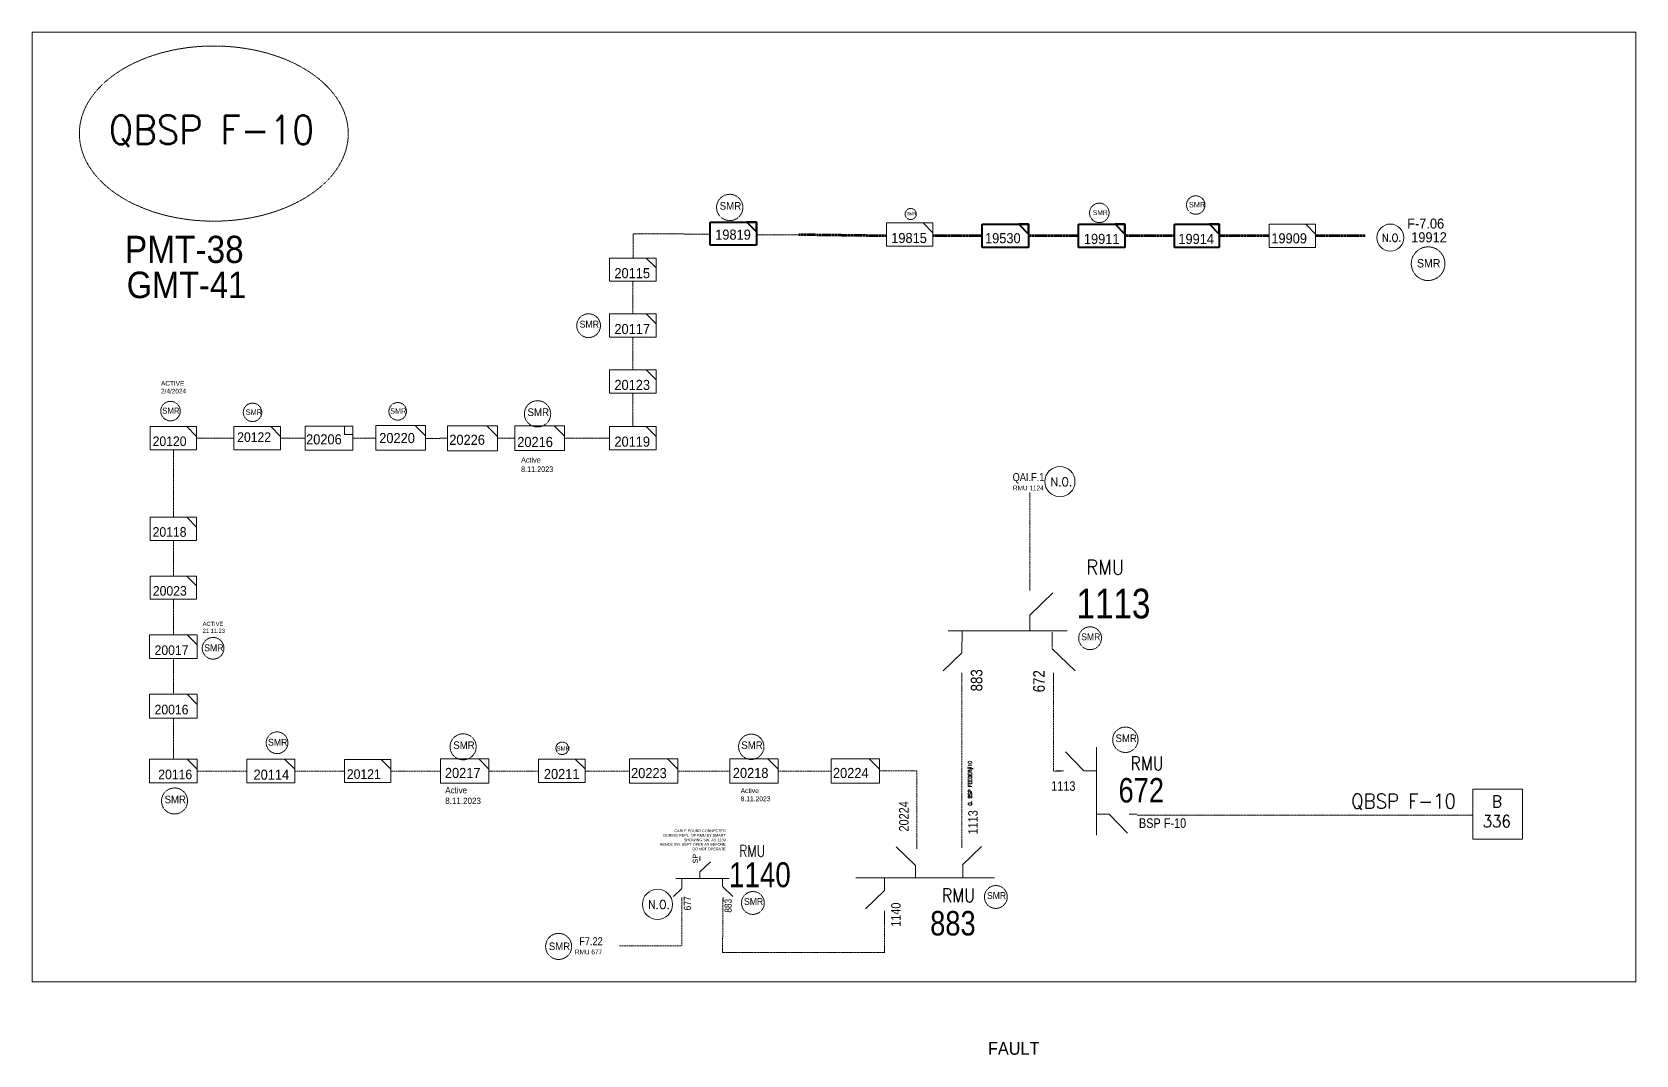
# Model space of a CAD drawing. Header units: metres. Extents: x 65984 to 144644, y -19036 to 23726.
# Drawn here: x 86634 to 88026, y 4047 to 4935 of the extents above; entities that cross this region are included whole.
import ezdxf
from ezdxf.enums import TextEntityAlignment as Align

# ---------------------------------------------------------------- set-up
doc = ezdxf.new("R2010")
doc.units = ezdxf.units.M
doc.header["$MEASUREMENT"] = 0
for name, pattern in [('DGN Style 2', [0.023128, 0, -0.023128]), ('DGN Style 3', [0.013877, 0, -0.013877]), ('DGN Style 7', [2, 0.9, -0.4, 0.3, -0.4])]:
    doc.linetypes.add(name, pattern=pattern)
doc.layers.get('0').update_dxf_attribs({"color": 95, "lineweight": 40})
for name, color, linetype, lineweight in [('d_eos', 111, 'Continuous', 40), ('d_eos no', 121, 'Continuous', 40), ('d_tf no', 6, 'Continuous', 40), ('d_ug cable', 95, 'Continuous', 40), ('d_ug main line', 95, 'Continuous', 40), ('d_unit sub', 7, 'Continuous', 40), ('fedr no', 95, 'Continuous', 40), ('GRID STATION  04', 7, 'Continuous', 40), ('Level 37', 7, 'Continuous', 0), ('O H MAIN FEEDER', 4, 'Continuous', 100), ('SW N O', 114, 'Continuous', 30)]:
    doc.layers.add(name, color=color, linetype=linetype, lineweight=lineweight)
doc.styles.add('NASKHF', font='naskhf.shx', dxfattribs={"height": 8})
doc.styles.add('Style-Arial', font='arial.ttf')
doc.styles.add('Style-msdefault', font='msdefault.shx')
doc.styles.add('Style-simplex', font='simplex.shx')
doc.styles.add('Style-STANDARD', font='STANDARD.shx')

# ---------------------------------------------------------------- blocks, each defined once
blk = doc.blocks.new('*U1440')
at = {"layer": 'd_unit sub', "color": 191, "linetype": 'Continuous', "lineweight": 13}
for p, q in [((-9.2, 4.59), (9.19, 4.59)), ((-9.2, -4.61), (-9.2, 4.59)), ((5.97, 4.59), (9.19, 4.59)), ((5.97, 1.37), (5.97, 4.59)), ((9.19, 1.37), (5.97, 1.37)), ((9.19, 4.59), (9.19, 1.37)), ((9.19, 4.59), (9.19, -4.61)), ((9.19, -4.61), (-9.2, -4.61))]:
    blk.add_line(p, q, dxfattribs=at)
blk = doc.blocks.new('*U1014')
at = {"layer": 'd_unit sub', "color": 2, "linetype": 'Continuous', "lineweight": 13}
for p, q in [((-9.2, 4.61), (9.19, 4.61)), ((-9.2, -4.58), (-9.2, 4.61)), ((9.19, 0.73), (5.31, 4.61)), ((5.97, 4.61), (9.19, 4.61)), ((9.19, 4.61), (9.19, 1.4)), ((9.19, 4.61), (9.19, -4.58)), ((9.19, -4.58), (-9.2, -4.58))]:
    blk.add_line(p, q, dxfattribs=at)
blk = doc.blocks.new('*U1295')
at = {"layer": 'd_eos', "color": 2, "linetype": 'Continuous', "lineweight": 13, "ltscale": 0.849632}
for p, q in [((0, 16.15), (0, -16.17)), ((4.65, 8.41), (11.45, 15.41)), ((0, 8.41), (4.65, 8.41)), ((12.09, 8.41), (14.92, 8.41)), ((-12.09, -7.45), (-14.92, -7.45)), ((-4.65, -7.45), (-11.44, -14.45)), ((0, -7.45), (-4.65, -7.45))]:
    blk.add_line(p, q, dxfattribs=at)
blk = doc.blocks.new('*U1409')
at = {"layer": 'd_unit sub', "color": 191, "linetype": 'Continuous', "lineweight": 13}
for p, q in [((-9.2, 4.61), (9.19, 4.61)), ((-9.2, -4.58), (-9.2, 4.61)), ((9.19, 0.73), (5.31, 4.61)), ((5.97, 4.61), (9.19, 4.61)), ((9.19, 4.61), (9.19, 1.4)), ((9.19, 4.61), (9.19, -4.58)), ((9.19, -4.58), (-9.2, -4.58))]:
    blk.add_line(p, q, dxfattribs=at)
blk = doc.blocks.new('*U3306')
at = {"layer": 'd_unit sub', "color": 191, "linetype": 'Continuous', "lineweight": 13}
for p, q in [((-9.2, 4.59), (9.19, 4.59)), ((-9.2, -4.6), (-9.2, 4.59)), ((9.19, 0.71), (5.31, 4.59)), ((5.97, 4.59), (9.19, 4.59)), ((9.19, 4.59), (9.19, 1.38)), ((9.19, 4.59), (9.19, -4.6)), ((9.19, -4.6), (-9.2, -4.6))]:
    blk.add_line(p, q, dxfattribs=at)
at = {"layer": 'd_unit sub', "color": 191, "linetype": 'Continuous', "lineweight": 13, "flags": 128}
blk.add_lwpolyline([(9.19, 0.71), (9.19, 4.59), (5.31, 4.59)], close=True, dxfattribs=at)
blk = doc.blocks.new('*U3375')
at = {"layer": 'd_unit sub', "color": 120, "linetype": 'Continuous', "lineweight": 13}
for p, q in [((-9.2, 4.59), (9.19, 4.59)), ((-9.2, -4.6), (-9.2, 4.59)), ((9.19, 0.71), (5.31, 4.59)), ((5.97, 4.59), (9.19, 4.59)), ((9.19, 4.59), (9.19, 1.38)), ((9.19, 4.59), (9.19, -4.6)), ((9.19, -4.6), (-9.2, -4.6))]:
    blk.add_line(p, q, dxfattribs=at)
at = {"layer": 'd_unit sub', "color": 120, "linetype": 'Continuous', "lineweight": 13, "flags": 128}
blk.add_lwpolyline([(9.19, 0.71), (9.19, 4.59), (5.31, 4.59)], close=True, dxfattribs=at)
blk = doc.blocks.new('*U2445')
at = {"layer": 'd_unit sub', "color": 2, "linetype": 'Continuous', "lineweight": 13}
for p, q in [((-9.2, 4.59), (9.19, 4.59)), ((-9.2, -4.6), (-9.2, 4.59)), ((9.19, 0.71), (5.31, 4.59)), ((5.97, 4.59), (9.19, 4.59)), ((9.19, 4.59), (9.19, 1.38)), ((9.19, 4.59), (9.19, -4.6)), ((9.19, -4.6), (-9.2, -4.6))]:
    blk.add_line(p, q, dxfattribs=at)
at = {"layer": 'd_unit sub', "color": 2, "linetype": 'Continuous', "lineweight": 13, "flags": 128}
blk.add_lwpolyline([(9.19, 0.71), (9.19, 4.59), (5.31, 4.59)], close=True, dxfattribs=at)
blk = doc.blocks.new('*U2170')
at = {"layer": 'd_unit sub', "color": 2, "linetype": 'Continuous', "lineweight": 40}
for p, q in [((-9.2, 4.59), (9.19, 4.59)), ((-9.2, -4.6), (-9.2, 4.59)), ((9.19, 0.71), (5.31, 4.59)), ((5.97, 4.59), (9.19, 4.59)), ((9.19, 4.59), (9.19, 1.38)), ((9.19, 4.59), (9.19, -4.6)), ((9.19, -4.6), (-9.2, -4.6))]:
    blk.add_line(p, q, dxfattribs=at)
at = {"layer": 'd_unit sub', "color": 2, "linetype": 'Continuous', "lineweight": 40, "flags": 128}
blk.add_lwpolyline([(9.19, 0.71), (9.19, 4.59), (5.31, 4.59)], close=True, dxfattribs=at)
blk = doc.blocks.new('*U3376')
at = {"layer": 'd_unit sub', "color": 2, "linetype": 'Continuous', "lineweight": 40}
for p, q in [((-8.47, 4.59), (9.19, 4.59)), ((-8.47, -4.6), (-8.47, 4.59)), ((9.19, 0.71), (5.31, 4.59)), ((5.97, 4.59), (9.19, 4.59)), ((9.19, 4.59), (9.19, 1.38)), ((9.19, 4.59), (9.19, -4.6)), ((9.19, -4.6), (-8.47, -4.6))]:
    blk.add_line(p, q, dxfattribs=at)
at = {"layer": 'd_unit sub', "color": 2, "linetype": 'Continuous', "lineweight": 40, "flags": 128}
blk.add_lwpolyline([(9.19, 0.71), (9.19, 4.59), (5.31, 4.59)], close=True, dxfattribs=at)
blk = doc.blocks.new('*U2219')
at = {"layer": 'd_unit sub', "color": 191, "linetype": 'Continuous', "lineweight": 40}
for p, q in [((-9.2, 4.59), (9.19, 4.59)), ((-9.2, -4.6), (-9.2, 4.59)), ((9.19, 0.71), (5.31, 4.59)), ((5.97, 4.59), (9.19, 4.59)), ((9.19, 4.59), (9.19, 1.38)), ((9.19, 4.59), (9.19, -4.6)), ((9.19, -4.6), (-9.2, -4.6))]:
    blk.add_line(p, q, dxfattribs=at)
at = {"layer": 'd_unit sub', "color": 191, "linetype": 'Continuous', "lineweight": 40, "flags": 128}
blk.add_lwpolyline([(9.19, 0.71), (9.19, 4.59), (5.31, 4.59)], close=True, dxfattribs=at)
blk = doc.blocks.new('*U4131')
at = {"layer": 'SW N O', "color": 3, "lineweight": 13, "ltscale": 0.488306}
blk.add_circle((0, 0), 16.8, dxfattribs=at)
at = {"layer": 'SW N O', "color": 3, "lineweight": 13, "style": 'Style-STANDARD'}
blk.add_text('N.O.', height=9.6, dxfattribs=at).set_placement((1.7, -0.2), align=Align.MIDDLE_CENTER)

msp = doc.modelspace()

# ---------------------------------------------------------------- linework, layer by layer
at = {"layer": 'd_eos', "color": 7, "linetype": 'Continuous', "lineweight": 13, "ltscale": 1.831994}
for p, q in [((87500, 4450.2), (87500, 4458.3)), ((87500, 4428.8), (87520.1, 4448.4)), ((87500, 4415.5), (87500, 4428.8)), ((87429.2, 4415.2), (87532.4, 4415.4)), ((87519.5, 4414.1), (87519.5, 4400.8)), ((87519.3, 4400.1), (87539.4, 4380.6)), ((87520.5, 4379), (87520.5, 4370.9))]:
    msp.add_line(p, q, dxfattribs=at)
at = {"layer": 'd_eos', "color": 7, "linetype": 'Continuous', "lineweight": 13, "ltscale": 1.483915}
for p, q in [((87441.2, 4396.4), (87441.3, 4415.3)), ((87441.1, 4396.3), (87424.8, 4380.5)), ((87441.1, 4379), (87441.1, 4372.5))]:
    msp.add_line(p, q, dxfattribs=at)
at = {"layer": 'd_eos', "color": 2, "linetype": 'Continuous', "lineweight": 13, "ltscale": 1.505175}
for p, q in [((87401.9, 4226.3), (87401.9, 4233)), ((87441.1, 4227), (87441.1, 4233.7)), ((87400.7, 4212), (87384.2, 4228)), ((87441.6, 4212.2), (87458.1, 4228.2)), ((87401, 4201), (87401, 4212)), ((87441.9, 4201.2), (87441.9, 4212.2)), ((87349.2, 4201), (87469.4, 4201)), ((87374, 4201), (87374, 4190)), ((87374, 4190), (87357.5, 4174))]:
    msp.add_line(p, q, dxfattribs=at)
at = {"layer": 'd_eos', "color": 7, "linetype": 'Continuous', "lineweight": 13, "ltscale": 0.824397}
for p, q in [((87213.8, 4215.8), (87213.8, 4219.5)), ((87213.8, 4206.2), (87222.8, 4215)), ((87213.8, 4200.2), (87213.8, 4206.2)), ((87192.7, 4200.3), (87239.1, 4200.4)), ((87233.2, 4193.5), (87242.3, 4184.8)), ((87233.3, 4199.8), (87233.3, 4193.8)), ((87233.8, 4184), (87233.8, 4180.4))]:
    msp.add_line(p, q, dxfattribs=at)
at = {"layer": 'd_eos', "color": 7, "linetype": 'Continuous', "lineweight": 13, "ltscale": 0.667762}
for p, q in [((87198, 4191.8), (87190.7, 4184.7)), ((87198, 4191.9), (87198.1, 4200.3)), ((87198, 4184), (87198, 4181.1))]:
    msp.add_line(p, q, dxfattribs=at)
at = {"layer": 'd_eos', "color": 7, "linetype": 'Continuous', "lineweight": 13, "ltscale": 1.505175}
msp.add_line((87374, 4172.5), (87374, 4165.8), dxfattribs=at)
at = {"layer": 'd_ug cable', "color": 191, "linetype": 'DGN Style 3', "lineweight": 13}
for p, q in [((87155.7, 4759.8), (87222, 4759.6)), ((87155.7, 4759.8), (87155.7, 4738.2)), ((87155.5, 4690.3), (87155.5, 4718.6)), ((87155.5, 4641.8), (87155.5, 4670.1)), ((87155.5, 4592.6), (87155.5, 4621.6)), ((86776.9, 4582.5), (86809.3, 4582.5)), ((86756.7, 4462.9), (86756.7, 4493.7)), ((86756.7, 4411.9), (86756.7, 4442.7)), ((86756.7, 4360.3), (86756.7, 4391.2))]:
    msp.add_line(p, q, dxfattribs=at)
at = {"layer": 'd_ug cable', "color": 191, "linetype": 'DGN Style 3', "lineweight": 13, "flags": 128}
for points in [[(87262.3, 4757.1), (87262.9, 4759), (87299.4, 4759)], [(86849.7, 4582.5), (86871.1, 4582.5)], [(86912.5, 4582.5), (86932.4, 4582.5)], [(86975.6, 4582.3), (86994.8, 4582.4)], [(87038, 4582.5), (87053.1, 4582.5)], [(87096.3, 4582.5), (87135.3, 4582.5)], [(86756.7, 4572.4), (86756.7, 4513.9)], [(86756.7, 4339.6), (86756.7, 4304.1)], [(87233.4, 4136.1), (87374.1, 4136.1)]]:
    msp.add_lwpolyline(points, dxfattribs=at)
at = {"layer": 'd_ug cable', "color": 191, "linetype": 'DGN Style 3', "lineweight": 100, "flags": 128}
for points in [[(87375, 4758), (87299.4, 4759)], [(87458.6, 4758), (87415.4, 4758)], [(87542.2, 4758), (87499, 4758)], [(87625.7, 4758), (87582.5, 4758)], [(87707.7, 4758), (87664.5, 4758)], [(87791.3, 4758), (87748.1, 4758)]]:
    msp.add_lwpolyline(points, dxfattribs=at)
at = {"layer": 'd_ug cable', "color": 2, "linetype": 'DGN Style 3', "lineweight": 13}
for centre, radius in [((87239.6, 4782.7), 11.4), ((87644.1, 4784.8), 8.02), ((87396.7, 4777), 4.85), ((87560.4, 4778), 8.47), ((87845.8, 4733.9), 14.6), ((87117.1, 4680.1), 10.3), ((86754.2, 4606), 8.47), ((86825.4, 4604.9), 8.02), ((86951.4, 4605.8), 7.63), ((87072.8, 4603.6), 11.4), ((87552.4, 4408.9), 9.91), ((86791.2, 4400.2), 9.42), ((87583, 4320.8), 11), ((86846.7, 4318.2), 9.42), ((87008.2, 4314.7), 11.3), ((87094.2, 4313.4), 5.45), ((87258.3, 4314.7), 11), ((86757.7, 4267.7), 11.3), ((87470.6, 4184.4), 9.91), ((87259.7, 4179.2), 9.91), ((87091.1, 4141.5), 11.3)]:
    msp.add_circle(centre, radius, dxfattribs=at)
at = {"layer": 'd_ug main line', "color": 5, "linetype": 'DGN Style 2', "lineweight": 13}
msp.add_line((87884.5, 4255.3), (87593.1, 4255.3), dxfattribs=at)
at = {"layer": 'd_ug main line', "color": 191, "linetype": 'DGN Style 7', "lineweight": 13, "flags": 128}
for points in [[(87500.2, 4458.6), (87500.2, 4535.6)], [(87441.1, 4233.7), (87441.1, 4372.2)], [(87520.5, 4293.7), (87520.5, 4370.7)], [(86820.5, 4293.7), (86777.4, 4293.7)], [(86905.1, 4293.7), (86862, 4293.7)], [(86988.6, 4293.7), (86945.5, 4293.7)], [(87073.7, 4293.7), (87030.6, 4293.7)], [(87152.6, 4293.7), (87114.1, 4293.7)], [(87239.7, 4293.7), (87194.6, 4293.7)], [(87327.6, 4293.7), (87281.6, 4293.7)], [(87401.9, 4233), (87401.9, 4293.8), (87369.6, 4293.8)], [(87526.6, 4293.7), (87520.5, 4293.7)], [(87197.9, 4183.3), (87197.9, 4141.9)], [(87233.7, 4182.7), (87233.4, 4136.1)], [(87374, 4169), (87374, 4136.1)], [(87143.9, 4141.9), (87197.9, 4141.9)]]:
    msp.add_lwpolyline(points, dxfattribs=at)
at = {"layer": 'fedr no', "color": 82, "linetype": 'DGN Style 3', "lineweight": 13, "true_color": 0x1dc70e}
msp.add_ellipse((86791.8, 4846.8), major_axis=(116.7, 0), ratio=0.651175, dxfattribs=at)
at = {"layer": 'GRID STATION  04', "color": 121, "linetype": 'Continuous', "lineweight": 13, "ltscale": 1.388671, "flags": 128}
msp.add_lwpolyline([(87927.8, 4234.7), (87884.5, 4234.7), (87884.5, 4278), (87927.8, 4278)], close=True, dxfattribs=at)
at = {"layer": 'O H MAIN FEEDER', "color": 140, "lineweight": 13, "ltscale": 0.498271, "flags": 128}
msp.add_lwpolyline([(86634.1, 4934.9), (88026.2, 4934.9), (88026.2, 4110.8), (86634.1, 4110.8)], close=True, dxfattribs=at)

# ---------------------------------------------------------------- block references
at = {"layer": 'd_eos', "color": 2, "linetype": 'Continuous', "lineweight": 13, "ltscale": 1.505175, "extrusion": (0, 0, -1), "xscale": 2.357947691000001, "yscale": 2.357947691000001, "zscale": 2.357947691000001, "rotation": 180}
msp.add_blockref('*U1295', (-87557.9, 4276.2), dxfattribs=at)
at = {"layer": 'd_unit sub', "color": 2, "linetype": 'Continuous', "lineweight": 40, "xscale": 2.195249300321001, "yscale": 2.195249300321001, "zscale": 2.195249300321001}
for name, p in [('*U2170', (87242.7, 4760)), ('*U2170', (87562.4, 4758)), ('*U3376', (87644.3, 4758))]:
    msp.add_blockref(name, p, dxfattribs=at)
at = {"layer": 'd_unit sub', "color": 2, "linetype": 'Continuous', "lineweight": 13}
for name, p, xscale, yscale, zscale in [('*U2445', (87395.8, 4759.2), 2.195249300321001, 2.195249300321001, 2.195249300321001), ('*U2445', (87155.5, 4680.2), 2.195249300321001, 2.195249300321001, 2.195249300321001), ('*U2445', (87155.5, 4631.7), 2.195249300321001, 2.195249300321001, 2.195249300321001), ('*U2445', (86756.7, 4582.5), 2.195249300321001, 2.195249300321001, 2.195249300321001), ('*U2445', (86829.5, 4582.5), 2.195249300321001, 2.195249300321001, 2.195249300321001), ('*U2445', (86954, 4582.8), 2.351298454408411, 2.351298454408411, 2.351298454408411), ('*U1014', (86756.7, 4401.5), 2.253009937085372, 2.253009937085372, 2.253009937085372), ('*U1014', (86756.7, 4293.7), 2.253009937085372, 2.253009937085372, 2.253009937085372), ('*U1014', (86841.3, 4293.7), 2.253009937085372, 2.253009937085372, 2.253009937085372), ('*U1014', (87093.9, 4293.9), 2.195249300321001, 2.195249300321001, 2.195249300321001)]:
    msp.add_blockref(name, p, dxfattribs=dict(at, xscale=xscale, yscale=yscale, zscale=zscale))
at = {"layer": 'd_unit sub', "color": 191, "linetype": 'Continuous', "lineweight": 40, "xscale": 2.195249300321001, "yscale": 2.195249300321001, "zscale": 2.195249300321001}
msp.add_blockref('*U2219', (87478.8, 4758), dxfattribs=at)
at = {"layer": 'd_unit sub', "color": 191, "linetype": 'Continuous', "lineweight": 13}
for name, p, xscale, yscale, zscale in [('*U3306', (87727.9, 4758), 2.195249300321001, 2.195249300321001, 2.195249300321001), ('*U3306', (87155.5, 4728.7), 2.195249300321001, 2.195249300321001, 2.195249300321001), ('*U1440', (86891.8, 4582.6), 2.251735213443727, 2.251735213443727, 2.251735213443727), ('*U3306', (87016.4, 4582.4), 2.351298454409044, 2.351298454409044, 2.351298454409044), ('*U3306', (87155.5, 4582.5), 2.195249300321001, 2.195249300321001, 2.195249300321001), ('*U3306', (86756.7, 4503.8), 2.195249300321001, 2.195249300321001, 2.195249300321001), ('*U3306', (86756.7, 4452.8), 2.195249300321001, 2.195249300321001, 2.195249300321001), ('*U1409', (86756.7, 4349.9), 2.253009937085372, 2.253009937085372, 2.253009937085372), ('*U3306', (86925.3, 4293.7), 2.195249300321001, 2.195249300321001, 2.195249300321001), ('*U3306', (87173.6, 4293.7), 2.281184688389686, 2.281184688389686, 2.281184688389686), ('*U3306', (87348.6, 4293.7), 2.281184688389686, 2.281184688389686, 2.281184688389686)]:
    msp.add_blockref(name, p, dxfattribs=dict(at, xscale=xscale, yscale=yscale, zscale=zscale))
at = {"layer": 'd_unit sub', "color": 120, "linetype": 'Continuous', "lineweight": 13}
for p, xscale, yscale, zscale in [((87074.7, 4582.5), 2.351298454409044, 2.351298454409044, 2.351298454409044), ((87009.6, 4293.7), 2.281184688389686, 2.281184688389686, 2.281184688389686), ((87260.6, 4293.7), 2.281184688389686, 2.281184688389686, 2.281184688389686)]:
    msp.add_blockref('*U3375', p, dxfattribs=dict(at, xscale=xscale, yscale=yscale, zscale=zscale))
at = {"layer": 'SW N O', "color": 3, "lineweight": 13}
for p, xscale, yscale, zscale in [((87813, 4756.5), 0.7020701761754967, 0.7020701761754967, 0.7020701761754967), ((87526.2, 4544.8), 0.7800779735283296, 0.7800779735283296, 0.7800779735283296), ((87176.9, 4178), 0.7800779735283296, 0.7800779735283296, 0.7800779735283296)]:
    msp.add_blockref('*U4131', p, dxfattribs=dict(at, xscale=xscale, yscale=yscale, zscale=zscale))

# ---------------------------------------------------------------- texts
at = {"color": 7, "linetype": 'Continuous', "lineweight": 13, "style": 'Style-STANDARD', "width": 0.857143}
msp.add_text('Q. BSP FEEDER#10', height=3.296, rotation=90, dxfattribs=at).set_placement((87448.2, 4283.1), align=Align.MIDDLE_CENTER)
at = {"layer": 'd_eos no', "color": 7, "linetype": 'Continuous', "lineweight": 13, "style": 'Style-Arial', "width": 0.88}
for s, height, p in [('PMT-38', 23.57, (86714.7, 4758.1)), ('GMT-41', 22.99, (86716.2, 4727))]:
    msp.add_text(s, height=height, dxfattribs=at).set_placement(p, align=Align.TOP_LEFT)
at = {"layer": 'd_eos no', "color": 2, "linetype": 'Continuous', "lineweight": 13, "ltscale": 1.62, "style": 'Style-msdefault', "width": 0.833333}
msp.add_text('1113', height=25.83, dxfattribs=at).set_placement((87540.7, 4426.1))
at = {"layer": 'd_eos no', "color": 2, "linetype": 'Continuous', "lineweight": 13, "style": 'Style-msdefault', "width": 0.833333}
for s, p in [('672', (87577.1, 4266.4)), ('883', (87413.6, 4151))]:
    msp.add_text(s, height=21.22, dxfattribs=at).set_placement(p)
at = {"layer": 'd_eos no', "color": 2, "linetype": 'Continuous', "lineweight": 13, "ltscale": 1.125295, "style": 'Style-msdefault', "width": 0.833333}
msp.add_text('1140', height=21.61, dxfattribs=at).set_placement((87239, 4192.9))
at = {"layer": 'd_tf no', "color": 1, "linetype": 'Continuous', "lineweight": 13, "style": 'Style-msdefault', "width": 0.947368}
for s, height, p in [('SMR', 6.66, (87230.9, 4787.4)), ('SMR', 4.21, (87554.8, 4780.3)), ('SMR', 7.27, (87836.1, 4737.9)), ('SMR', 5.99, (87109.3, 4684.4)), ('SMR', 5.36, (86747, 4609)), ('SMR', 4.82, (86944.9, 4608.5)), ('SMR', 6.66, (87064.1, 4608.4)), ('SMR', 5.91, (87544.7, 4413.1)), ('SMR', 5.95, (86783.5, 4403.6)), ('SMR', 5.95, (86838.9, 4321.6)), ('SMR', 6.57, (86999.7, 4319.4)), ('SMR', 6.57, (87249.7, 4319.4)), ('SMR', 6.57, (87574.5, 4325.4)), ('SMR', 6.57, (86749.1, 4272.3)), ('SMR', 5.91, (87252, 4183.4)), ('SMR', 5.91, (87462.9, 4188.6)), ('SMR', 6.57, (87082.6, 4144.9)), ('FAULT', 11.12, (87463.8, 4058.6))]:
    msp.add_text(s, height=height, dxfattribs=at).set_placement(p, align=Align.TOP_LEFT)
at = {"layer": 'd_tf no', "color": 1, "linetype": 'Continuous', "lineweight": 40, "style": 'Style-msdefault', "width": 0.945946}
for height, p in [(2.66, (87393.2, 4778.6)), (3.87, (87089.2, 4315.1))]:
    msp.add_text('SMR', height=height, dxfattribs=at).set_placement(p, align=Align.TOP_LEFT)
at = {"layer": 'd_tf no', "color": 2, "linetype": 'Continuous', "lineweight": 40, "style": 'Style-msdefault', "width": 0.947368}
for s, p in [('19819', (87227, 4763.5)), ('19911', (87547, 4759.8)), ('19914', (87629, 4759.8))]:
    msp.add_text(s, height=8.78, dxfattribs=at).set_placement(p, align=Align.TOP_LEFT)
at = {"layer": 'd_tf no', "color": 2, "linetype": 'Continuous', "lineweight": 13, "style": 'Style-msdefault', "width": 0.947368}
for s, height, p in [('19815', 8.78, (87379.8, 4760.6)), ('20117', 8.78, (87139.5, 4681.6)), ('20123', 8.78, (87139.5, 4633.1)), ('20122', 8.35, (86812.1, 4587.6)), ('20220', 8.78, (86935.4, 4587)), ('20017', 8.35, (86740.4, 4402.7)), ('20116', 8.35, (86743.6, 4294.9)), ('20211', 8.78, (87078.3, 4295.5))]:
    msp.add_text(s, height=height, dxfattribs=at).set_placement(p, align=Align.TOP_LEFT)
at = {"layer": 'd_tf no', "color": 191, "linetype": 'Continuous', "lineweight": 40, "style": 'Style-msdefault', "width": 0.947368}
msp.add_text('19530', height=8.78, dxfattribs=at).set_placement((87461.2, 4760.4), align=Align.TOP_LEFT)
at = {"layer": 'd_tf no', "color": 191, "linetype": 'Continuous', "lineweight": 13, "style": 'Style-msdefault', "width": 0.947368}
for s, height, p in [('19909', 8.78, (87709.7, 4760.3)), ('20115', 8.78, (87139.5, 4730.1)), ('20206', 8.78, (86871.9, 4585.9)), ('20226', 8.78, (86996.2, 4585.5)), ('20119', 8.78, (87139.5, 4583.9)), ('20118', 8.35, (86738.7, 4505.3)), ('20023', 8.35, (86738.9, 4454.2)), ('20016', 8.35, (86740.4, 4351.2)), ('20121', 8.35, (86907.3, 4295.2)), ('20223', 8.78, (87154, 4296.3)), ('20224', 8.78, (87329.2, 4296.4))]:
    msp.add_text(s, height=height, dxfattribs=at).set_placement(p, align=Align.TOP_LEFT)
at = {"layer": 'd_tf no', "color": 121, "linetype": 'Continuous', "lineweight": 13, "style": 'Style-msdefault', "width": 0.947368}
msp.add_text('20120', height=8.35, dxfattribs=at).set_placement((86738.7, 4584), align=Align.TOP_LEFT)
at = {"layer": 'd_tf no', "color": 120, "linetype": 'Continuous', "lineweight": 13, "style": 'Style-msdefault', "width": 0.947368}
for s, p in [('20216', (87055.2, 4583.6)), ('20217', (86992.4, 4296.4)), ('20218', (87242.3, 4296.4))]:
    msp.add_text(s, height=8.78, dxfattribs=at).set_placement(p, align=Align.TOP_LEFT)
at = {"layer": 'd_tf no', "color": 2, "linetype": 'Continuous', "lineweight": 13, "style": 'Style-msdefault', "width": 0.947368}
msp.add_text('20114', height=8.78, dxfattribs=at).set_placement((86857.2, 4294.9), align=Align.TOP_RIGHT)
at = {"layer": 'd_tf no', "color": 1, "lineweight": 13, "char_height": 4.749, "attachment_point": 1, "style": 'NASKHF'}
for insert in [(87638.2, 4787.5), (86819.5, 4607.5)]:
    msp.add_mtext('\\Fmsdefault;\\H1x;\\W0.925;SMR\\P', dxfattribs=dict(at, insert=insert))
at = {"layer": 'd_tf no', "color": 55, "linetype": 'Continuous', "lineweight": 40, "insert": (87827.6, 4773.1), "char_height": 8.781, "attachment_point": 1, "style": 'NASKHF'}
msp.add_mtext('\\Fmsdefault;\\H1x;\\W0.947368;F-7.06', dxfattribs=at)
at = {"layer": 'd_tf no', "color": 121, "linetype": 'Continuous', "lineweight": 40, "attachment_point": 1, "style": 'NASKHF'}
for s, insert, char_height in [('\\Fmsdefault;\\H1x;\\W0.947368;19912\\P', (87831.1, 4761.2), 8.781), ('\\Fmsdefault;\\H1x;\\W0.945946;ACTIVE\\P2/4/2024\\P', (86746, 4632.1), 4.059), ('\\Fmsdefault;\\H1x;\\W0.945946;Active\\P8.11.2023', (87058.5, 4566), 4.806), ('\\Fmsdefault;\\H1x;\\W0.945946;ACTIVE\\P21.11.23', (86782.1, 4423.2), 3.614), ('\\Fmsdefault;\\H1x;\\W0.945946;Active\\P8.11.2023', (86992.7, 4279.8), 5.504), ('\\Fmsdefault;\\H1x;\\W0.945946;Active\\P8.11.2023', (87249.1, 4278.8), 4.233)]:
    msp.add_mtext(s, dxfattribs=dict(at, insert=insert, char_height=char_height))
at = {"layer": 'fedr no', "color": 6, "linetype": 'Continuous', "lineweight": 13, "insert": (86789.8, 4848.9), "char_height": 24.85, "attachment_point": 5, "style": 'Style-STANDARD'}
msp.add_mtext('QBSP F-10', dxfattribs=at)
at = {"layer": 'fedr no', "color": 2, "linetype": 'Continuous', "lineweight": 13, "insert": (87565.5, 4470.6), "char_height": 12.66, "attachment_point": 5, "style": 'Style-STANDARD'}
msp.add_mtext('RMU', dxfattribs=at)
at = {"layer": 'fedr no', "color": 7, "linetype": 'Continuous', "lineweight": 13, "insert": (87824.5, 4267), "char_height": 12.66, "attachment_point": 5, "style": 'Style-STANDARD'}
msp.add_mtext('QBSP F-10', dxfattribs=at)
at = {"layer": 'GRID STATION  04', "color": 121, "linetype": 'Continuous', "lineweight": 13, "style": 'Style-STANDARD'}
for s, p in [('B', (87905.5, 4267.2)), ('336', (87905.4, 4250.1))]:
    msp.add_text(s, height=10.4, dxfattribs=at).set_placement(p, align=Align.MIDDLE_CENTER)
at = {"layer": 'Level 37', "color": 7, "linetype": 'Continuous', "lineweight": 13, "ltscale": 1.62, "style": 'Style-msdefault', "width": 0.857143}
for s, p in [('883', (87448.9, 4382)), ('672', (87503, 4381.2))]:
    msp.add_text(s, height=10.04, rotation=89.9921, dxfattribs=at).set_placement(p, align=Align.TOP_RIGHT)
at = {"layer": 'Level 37', "color": 2, "linetype": 'Continuous', "lineweight": 13, "style": 'Style-simplex', "width": 0.854701}
for p in [(87601.8, 4300.3), (87438.1, 4185.8)]:
    msp.add_text('RMU', height=11.77, dxfattribs=at).set_placement(p, align=Align.MIDDLE_CENTER)
at = {"layer": 'Level 37', "color": 7, "linetype": 'Continuous', "lineweight": 13, "style": 'Style-msdefault', "width": 0.857143}
for s, p in [('1113', (87518.7, 4284.8)), ('BSP F-10', (87594.8, 4252.6))]:
    msp.add_text(s, height=8.25, dxfattribs=at).set_placement(p, align=Align.TOP_LEFT)
msp.add_text('20224', height=8.25, rotation=90, dxfattribs=at).set_placement((87386.6, 4267.5), align=Align.TOP_RIGHT)
msp.add_text('1113', height=8.25, rotation=90, dxfattribs=at).set_placement((87446.6, 4238.6), align=Align.TOP_LEFT)
at = {"layer": 'Level 37', "color": 7, "linetype": 'Continuous', "lineweight": 13, "ltscale": 0.729, "style": 'Style-msdefault', "width": 0.857143}
msp.add_text('SP', height=4.52, rotation=89.9921, dxfattribs=at).set_placement((87207.5, 4221.7), align=Align.TOP_RIGHT)
at = {"layer": 'Level 37', "color": 7, "linetype": 'Continuous', "lineweight": 13, "ltscale": 0.935423, "style": 'Style-msdefault', "width": 0.857143}
msp.add_text('677', height=6.44, rotation=89.9921, dxfattribs=at).set_placement((87199.7, 4185), align=Align.TOP_RIGHT)
at = {"layer": 'Level 37', "color": 7, "linetype": 'Continuous', "lineweight": 13, "ltscale": 0.910748, "style": 'Style-msdefault', "width": 0.857143}
msp.add_text('883', height=6.21, rotation=89.9921, dxfattribs=at).set_placement((87235.1, 4182.7), align=Align.TOP_RIGHT)
at = {"layer": 'Level 37', "color": 2, "linetype": 'Continuous', "lineweight": 13, "style": 'Style-msdefault', "width": 0.857143}
msp.add_text('1140', height=8.25, rotation=90, dxfattribs=at).set_placement((87379.7, 4158.5), align=Align.TOP_LEFT)
at = {"layer": 'Level 37', "color": 55, "linetype": 'Continuous', "lineweight": 13, "ltscale": 0.967851, "char_height": 6.968, "attachment_point": 3, "rotation": 359.9921, "style": 'NASKHF'}
for s, insert in [('\\Fmsdefault;\\H1x;\\W0.857143;QAI.F.1', (87512.7, 4552.2)), ('\\Fmsdefault;\\H1x;\\W0.857143;F7.22', (87129.4, 4149.5))]:
    msp.add_mtext(s, dxfattribs=dict(at, insert=insert))
at = {"layer": 'Level 37', "color": 2, "linetype": 'Continuous', "lineweight": 13, "ltscale": 0.6561, "char_height": 4.068, "attachment_point": 3, "rotation": 359.9921, "style": 'NASKHF'}
for s, insert in [('\\Fmsdefault;\\H1x;\\W0.857143;RMU 1124', (87512.1, 4541.3)), ('\\Fmsdefault;\\H1x;\\W0.857143;RMU 677', (87128.8, 4138.7))]:
    msp.add_mtext(s, dxfattribs=dict(at, insert=insert))
at = {"layer": 'Level 37', "color": 2, "linetype": 'Continuous', "lineweight": 13, "ltscale": 0.452542, "insert": (87236.1, 4243), "char_height": 2.363, "attachment_point": 3, "rotation": 359.9921, "style": 'NASKHF'}
msp.add_mtext('\\Fmsdefault;\\H1x;\\W0.857143;CABLE FOUND CONNECTED \\PDURING REPL. OF RMU BY SMART\\PSHOWING SW. AS 1139\\PHENCE SW. KEPT OPEN AS BEFORE\\PDO NOT OPERATE', dxfattribs=at)
at = {"layer": 'Level 37', "color": 2, "linetype": 'Continuous', "lineweight": 13, "ltscale": 1.00498, "insert": (87259.1, 4224.4), "char_height": 10.11, "attachment_point": 5, "line_spacing_factor": 0.6, "style": 'Style-STANDARD'}
msp.add_mtext('\\H1x;\\W0.854701;RMU', dxfattribs=at)

doc.saveas('drawing.dxf')
